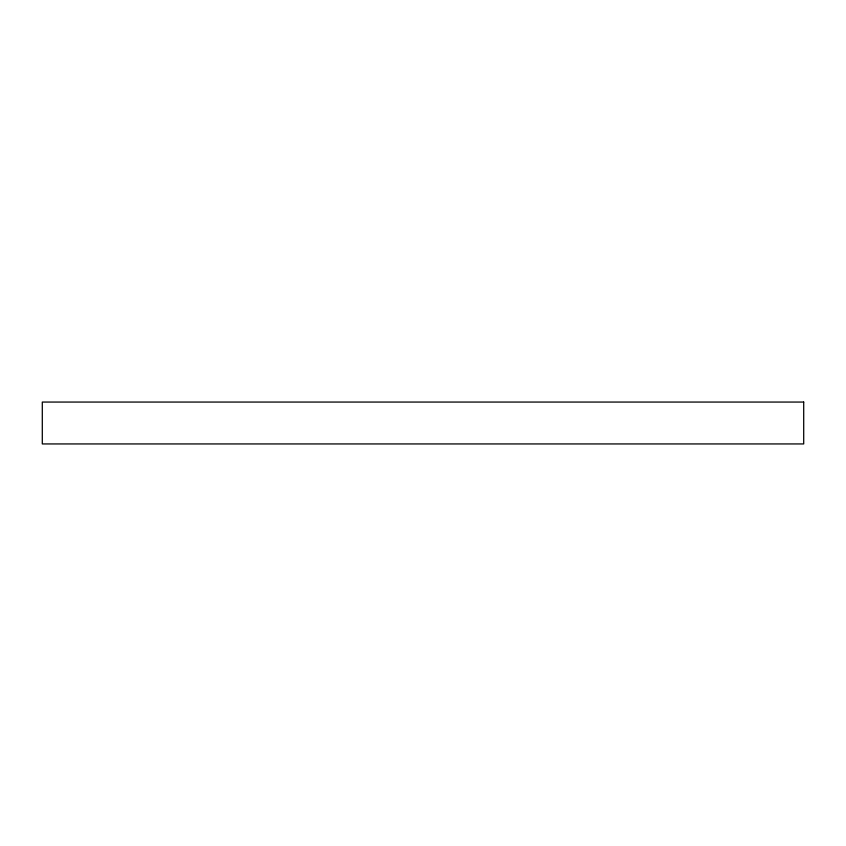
<?xml version="1.0" encoding="UTF-8"?>
<svg xmlns="http://www.w3.org/2000/svg" width="846" height="846" viewBox="0 0 846 846"><rect width="100%" height="100%" fill="white"/><g stroke="black" fill="none" stroke-linecap="round" stroke-linejoin="round"><path stroke-width="1.27" d="M803.7 402.062L42.3 402.062L42.3 443.939L803.7 443.939L803.7 402.062"/></g></svg>
